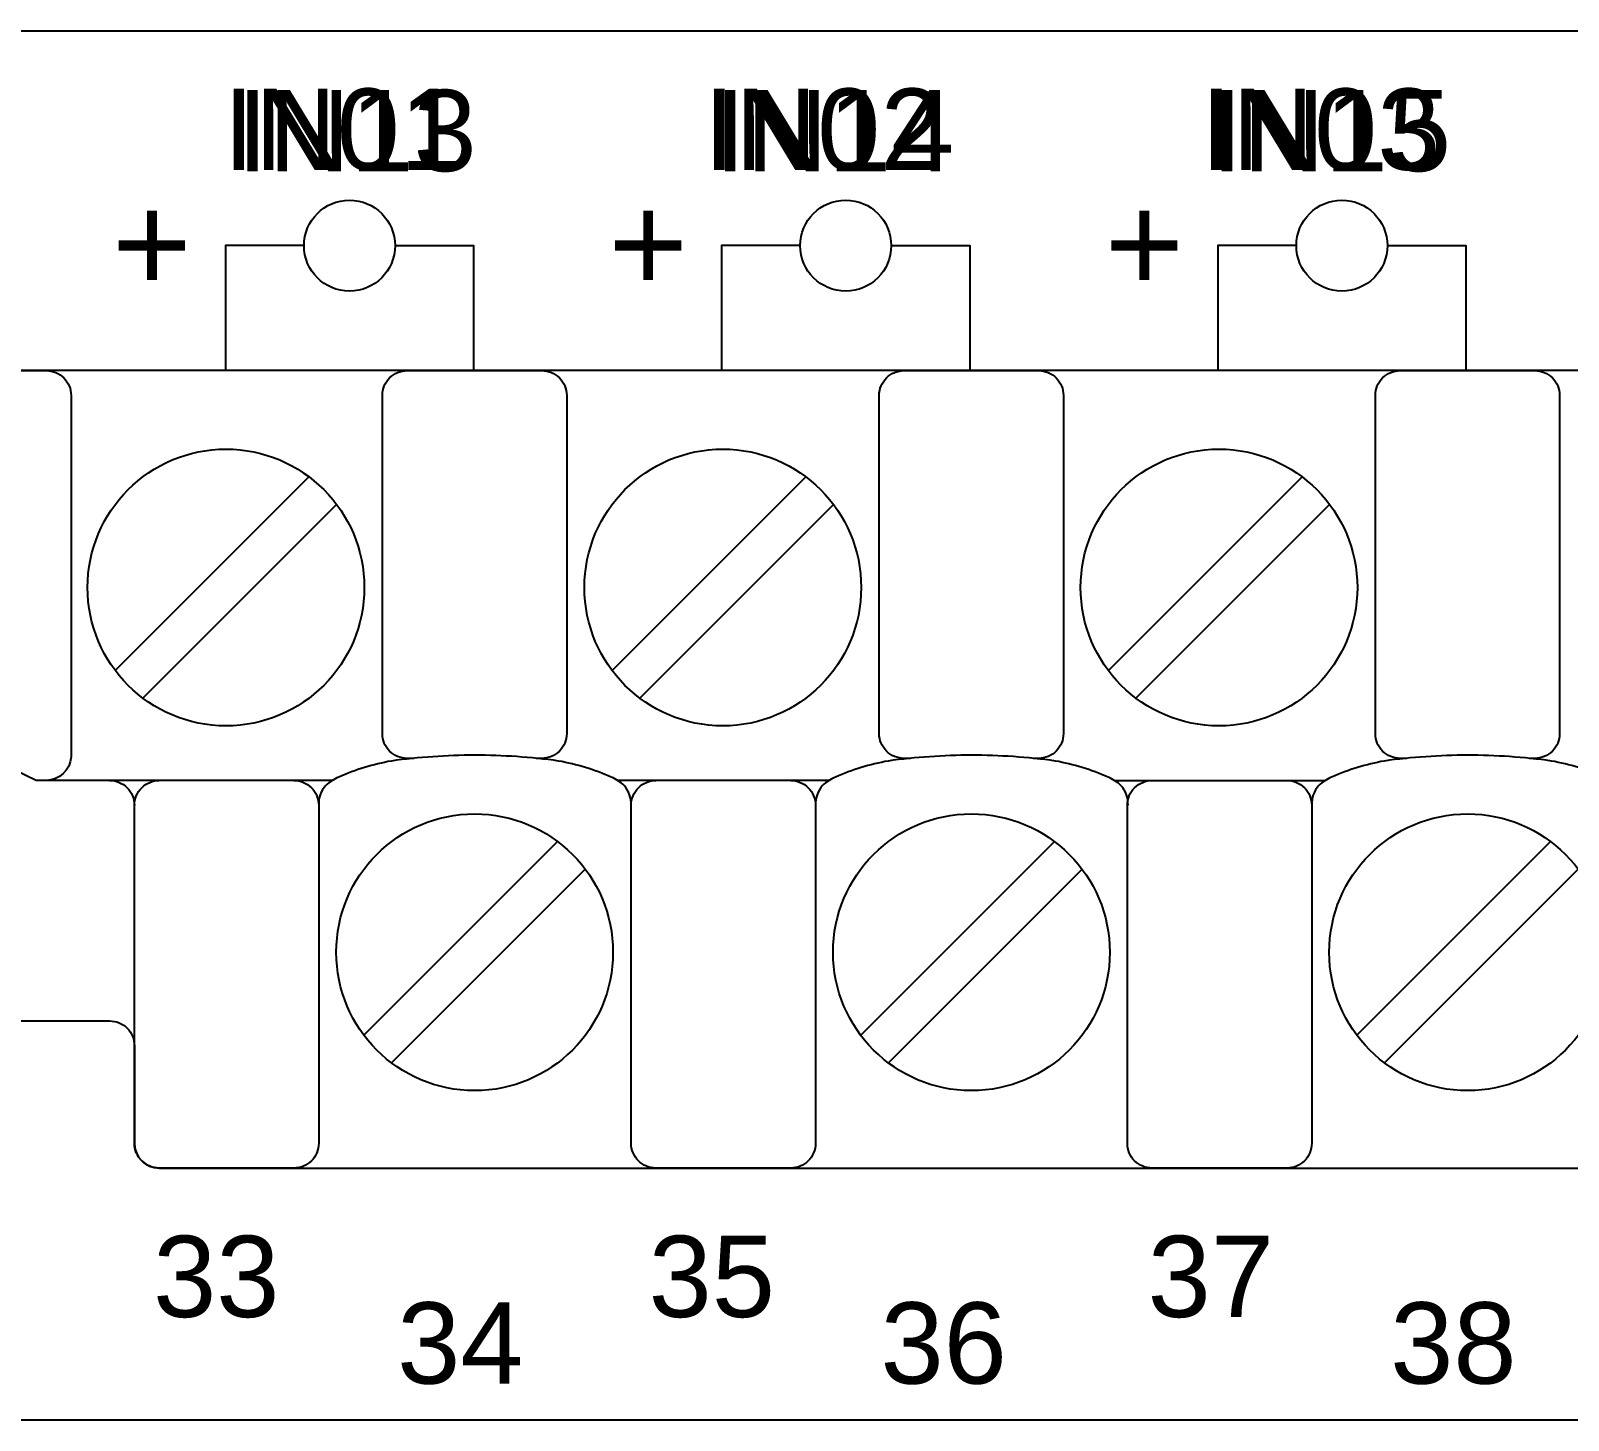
# Model space of a CAD drawing. Extents: x 1 to 47, y 1 to 35.
# Drawn here: x 38.3 to 40.159, y 14.394 to 16.074 of the extents above; entities that cross this region are included whole.
import ezdxf

# ---------------------------------------------------------------- set-up
doc = ezdxf.new("R2010")
doc.units = 0
doc.header["$MEASUREMENT"] = 0
for name, color, linetype in [('4_01__0__EMPTY', 7, 'CONTINUOUS'), ('4_02__1___8__INDEPENDENT_I', 7, 'CONTINUOUS'), ('4_03__2___8__OPTOISOLATED_', 7, 'CONTINUOUS'), ('4_04__4___24__OPTOISOLATED', 7, 'CONTINUOUS'), ('4_05__5___8__INDEPENDENT_I', 7, 'CONTINUOUS'), ('4_06__6___8__INDEPENDENT_I', 7, 'CONTINUOUS'), ('4_07__7___8__OPTOISOLATED_', 7, 'CONTINUOUS'), ('4_08__8___8__OPTOISOLATED_', 7, 'CONTINUOUS'), ('7_00______DWG_', 7, 'CONTINUOUS')]:
    doc.layers.add(name, color=color, linetype=linetype)
doc.styles.add('ARIAL', font='arial.ttf')

msp = doc.modelspace()

# ---------------------------------------------------------------- linework, layer by layer
at = {"layer": '4_01__0__EMPTY'}
msp.add_lwpolyline([(38.425, 14.7285, 0.414213), (38.455, 14.6985), (43.4368, 14.6985, 0.414214), (43.4668, 14.7285), (43.4668, 15.0415), (43.5577, 15.2863, 0.480048), (43.4127, 15.4845), (43.1785, 15.4845, -0.414214), (43.1485, 15.5145), (43.1485, 15.6326, 0.414212), (43.1185, 15.6626), (43.1185, 15.6627), (38.1374, 15.6627, 0.414215), (38.1074, 15.6327), (38.1075, 15.3198), (38.0166, 15.075, 0.47859), (38.1616, 14.8765), (38.395, 14.8765, -0.414214), (38.425, 14.8465)], format="xyb", close=True, dxfattribs=at)
at = {"layer": '4_02__1___8__INDEPENDENT_I'}
for points in [[(38.6301, 15.8138), (38.5351, 15.8138), (38.5351, 15.6627)], [(38.7401, 15.8138), (38.8351, 15.8138), (38.8351, 15.6627)], [(39.2301, 15.8138), (39.1351, 15.8138), (39.1351, 15.6627)], [(39.3401, 15.8138), (39.4351, 15.8138), (39.4351, 15.6627)], [(39.8301, 15.8138), (39.7351, 15.8138), (39.7351, 15.6627)], [(39.9401, 15.8138), (40.0351, 15.8138), (40.0351, 15.6627)], [(38.6361, 15.5343), (38.4019, 15.3001)], [(39.2369, 15.5343), (39.0027, 15.3001)], [(39.8369, 15.5343), (39.6027, 15.3001)], [(38.6695, 15.5009), (38.4353, 15.2667)], [(39.2703, 15.5009), (39.0361, 15.2667)], [(39.8703, 15.5009), (39.6361, 15.2667)], [(39.2651, 15.1672), (39.0092, 15.1672)], [(39.61, 15.1672), (39.8651, 15.1672)], [(38.9367, 15.0933), (38.7026, 14.8591)], [(39.5375, 15.0933), (39.3033, 14.8591)], [(40.1375, 15.0933), (39.9033, 14.8591)], [(38.9702, 15.0599), (38.736, 14.8257)], [(39.5709, 15.0599), (39.3367, 14.8257)], [(40.1709, 15.0599), (39.9368, 14.8257)]]:
    msp.add_lwpolyline(points, dxfattribs=at)
msp.add_lwpolyline([(38.425, 14.7285, 0.414213), (38.455, 14.6985), (43.4368, 14.6985, 0.414214), (43.4668, 14.7285), (43.4668, 15.0415), (43.5577, 15.2863, 0.480048), (43.4127, 15.4845), (43.1785, 15.4845, -0.414214), (43.1485, 15.5145), (43.1485, 15.6326, 0.414212), (43.1185, 15.6626), (43.1185, 15.6627), (38.1374, 15.6627, 0.414215), (38.1074, 15.6327), (38.1075, 15.3198), (38.0166, 15.075, 0.47859), (38.1616, 14.8765), (38.395, 14.8765, -0.414214), (38.425, 14.8465)], format="xyb", close=True, dxfattribs=at)
for points in [[(38.6643, 15.1672), (38.3062, 15.1672), (38.1203, 15.257, -0.241986), (38.1074, 15.2769), (38.1074, 15.6327, -0.422157), (38.1341, 15.6625), (38.3184, 15.6627, -0.414214), (38.3484, 15.6327), (38.3484, 15.1956, -0.390527), (38.3184, 15.1672)], [(38.7627, 15.1939), (38.7548, 15.1939, -0.414214), (38.7248, 15.2239), (38.7248, 15.6327, -0.414214), (38.7548, 15.6627), (38.9177, 15.6627, -0.414214), (38.9477, 15.6327), (38.9477, 15.2239, -0.414214), (38.9177, 15.1939), (38.9108, 15.1939)], [(39.3635, 15.1939), (39.3556, 15.1939, -0.414214), (39.3256, 15.2239), (39.3256, 15.6327, -0.414214), (39.3556, 15.6627), (39.5184, 15.6627, -0.414214), (39.5484, 15.6327), (39.5484, 15.2239, -0.414214), (39.5184, 15.1939), (39.5116, 15.1939)], [(39.9635, 15.1939), (39.9556, 15.1939, -0.414214), (39.9256, 15.2239), (39.9256, 15.6327, -0.414214), (39.9556, 15.6627), (40.1184, 15.6627, -0.414214), (40.1484, 15.6327), (40.1484, 15.2239, -0.414214), (40.1184, 15.1939), (40.1116, 15.1939)], [(39.0257, 15.1372, 0.191033), (39.0172, 15.1611, 0.081668), (39.0016, 15.1713, 0.0591), (38.9379, 15.1907, 0.034646), (38.8364, 15.1977, 0.03436), (38.7357, 15.1907, 0.0591), (38.672, 15.1713, 0.081668), (38.6563, 15.1611, 0.191033), (38.6478, 15.1372)], [(39.6265, 15.1372, 0.191033), (39.618, 15.1611, 0.081668), (39.6023, 15.1713, 0.0591), (39.5386, 15.1907, 0.034646), (39.4371, 15.1977, 0.03436), (39.3364, 15.1907, 0.0591), (39.2727, 15.1713, 0.081668), (39.2571, 15.1611, 0.191033), (39.2486, 15.1372)], [(40.2265, 15.1372, 0.191033), (40.218, 15.1611, 0.081668), (40.2024, 15.1713, 0.0591), (40.1386, 15.1907, 0.034646), (40.0371, 15.1977, 0.03436), (39.9364, 15.1907, 0.0591), (39.8727, 15.1713, 0.081668), (39.8571, 15.1611, 0.191033), (39.8486, 15.1372)], [(38.395, 15.1672, -0.414214), (38.425, 15.1372)], [(38.6178, 15.1672, -0.414214), (38.6478, 15.1372), (38.6478, 14.7285, -0.414214), (38.6178, 14.6985), (38.455, 14.6985, -0.414214), (38.425, 14.7285), (38.425, 15.1372, -0.414214), (38.455, 15.1672)], [(39.2186, 15.1672, -0.414214), (39.2486, 15.1372), (39.2486, 14.7285, -0.414214), (39.2186, 14.6985), (39.0557, 14.6985, -0.414214), (39.0257, 14.7285), (39.0257, 15.1372, -0.414214), (39.0557, 15.1672)], [(39.8186, 15.1672, -0.414214), (39.8486, 15.1372), (39.8486, 14.7285, -0.414214), (39.8186, 14.6985), (39.6557, 14.6985, -0.414214), (39.6257, 14.7285), (39.6257, 15.1372, -0.414214), (39.6557, 15.1672)]]:
    msp.add_lwpolyline(points, format="xyb", dxfattribs=at)
for centre, radius in [((38.6851, 15.8138), 0.055), ((39.2851, 15.8138), 0.055), ((39.8851, 15.8138), 0.055), ((38.5357, 15.4005), 0.1673), ((39.1365, 15.4005), 0.1673), ((39.7365, 15.4005), 0.1673), ((38.8364, 14.9595), 0.1673), ((39.4371, 14.9595), 0.1673), ((40.0371, 14.9595), 0.1673)]:
    msp.add_circle(centre, radius, dxfattribs=at)
at = {"layer": '4_03__2___8__OPTOISOLATED_'}
for points in [[(38.6301, 15.8138), (38.5351, 15.8138), (38.5351, 15.6627)], [(38.7401, 15.8138), (38.8351, 15.8138), (38.8351, 15.6627)], [(39.2301, 15.8138), (39.1351, 15.8138), (39.1351, 15.6627)], [(39.3401, 15.8138), (39.4351, 15.8138), (39.4351, 15.6627)], [(39.8301, 15.8138), (39.7351, 15.8138), (39.7351, 15.6627)], [(39.9401, 15.8138), (40.0351, 15.8138), (40.0351, 15.6627)], [(38.6361, 15.5343), (38.4019, 15.3001)], [(39.2369, 15.5343), (39.0027, 15.3001)], [(39.8369, 15.5343), (39.6027, 15.3001)], [(38.6695, 15.5009), (38.4353, 15.2667)], [(39.2703, 15.5009), (39.0361, 15.2667)], [(39.8703, 15.5009), (39.6361, 15.2667)], [(39.2651, 15.1672), (39.0092, 15.1672)], [(39.61, 15.1672), (39.8651, 15.1672)], [(38.9367, 15.0933), (38.7026, 14.8591)], [(39.5375, 15.0933), (39.3033, 14.8591)], [(40.1375, 15.0933), (39.9033, 14.8591)], [(38.9702, 15.0599), (38.736, 14.8257)], [(39.5709, 15.0599), (39.3367, 14.8257)], [(40.1709, 15.0599), (39.9368, 14.8257)]]:
    msp.add_lwpolyline(points, dxfattribs=at)
msp.add_lwpolyline([(38.425, 14.7285, 0.414213), (38.455, 14.6985), (43.4368, 14.6985, 0.414214), (43.4668, 14.7285), (43.4668, 15.0415), (43.5577, 15.2863, 0.480048), (43.4127, 15.4845), (43.1785, 15.4845, -0.414214), (43.1485, 15.5145), (43.1485, 15.6326, 0.414212), (43.1185, 15.6626), (43.1185, 15.6627), (38.1374, 15.6627, 0.414215), (38.1074, 15.6327), (38.1075, 15.3198), (38.0166, 15.075, 0.47859), (38.1616, 14.8765), (38.395, 14.8765, -0.414214), (38.425, 14.8465)], format="xyb", close=True, dxfattribs=at)
for points in [[(38.6643, 15.1672), (38.3062, 15.1672), (38.1203, 15.257, -0.241986), (38.1074, 15.2769), (38.1074, 15.6327, -0.422157), (38.1341, 15.6625), (38.3184, 15.6627, -0.414214), (38.3484, 15.6327), (38.3484, 15.1956, -0.390527), (38.3184, 15.1672)], [(38.7627, 15.1939), (38.7548, 15.1939, -0.414214), (38.7248, 15.2239), (38.7248, 15.6327, -0.414214), (38.7548, 15.6627), (38.9177, 15.6627, -0.414214), (38.9477, 15.6327), (38.9477, 15.2239, -0.414214), (38.9177, 15.1939), (38.9108, 15.1939)], [(39.3635, 15.1939), (39.3556, 15.1939, -0.414214), (39.3256, 15.2239), (39.3256, 15.6327, -0.414214), (39.3556, 15.6627), (39.5184, 15.6627, -0.414214), (39.5484, 15.6327), (39.5484, 15.2239, -0.414214), (39.5184, 15.1939), (39.5116, 15.1939)], [(39.9635, 15.1939), (39.9556, 15.1939, -0.414214), (39.9256, 15.2239), (39.9256, 15.6327, -0.414214), (39.9556, 15.6627), (40.1184, 15.6627, -0.414214), (40.1484, 15.6327), (40.1484, 15.2239, -0.414214), (40.1184, 15.1939), (40.1116, 15.1939)], [(39.0257, 15.1372, 0.191033), (39.0172, 15.1611, 0.081668), (39.0016, 15.1713, 0.0591), (38.9379, 15.1907, 0.034646), (38.8364, 15.1977, 0.03436), (38.7357, 15.1907, 0.0591), (38.672, 15.1713, 0.081668), (38.6563, 15.1611, 0.191033), (38.6478, 15.1372)], [(39.6265, 15.1372, 0.191033), (39.618, 15.1611, 0.081668), (39.6023, 15.1713, 0.0591), (39.5386, 15.1907, 0.034646), (39.4371, 15.1977, 0.03436), (39.3364, 15.1907, 0.0591), (39.2727, 15.1713, 0.081668), (39.2571, 15.1611, 0.191033), (39.2486, 15.1372)], [(40.2265, 15.1372, 0.191033), (40.218, 15.1611, 0.081668), (40.2024, 15.1713, 0.0591), (40.1386, 15.1907, 0.034646), (40.0371, 15.1977, 0.03436), (39.9364, 15.1907, 0.0591), (39.8727, 15.1713, 0.081668), (39.8571, 15.1611, 0.191033), (39.8486, 15.1372)], [(38.395, 15.1672, -0.414214), (38.425, 15.1372)], [(38.6178, 15.1672, -0.414214), (38.6478, 15.1372), (38.6478, 14.7285, -0.414214), (38.6178, 14.6985), (38.455, 14.6985, -0.414214), (38.425, 14.7285), (38.425, 15.1372, -0.414214), (38.455, 15.1672)], [(39.2186, 15.1672, -0.414214), (39.2486, 15.1372), (39.2486, 14.7285, -0.414214), (39.2186, 14.6985), (39.0557, 14.6985, -0.414214), (39.0257, 14.7285), (39.0257, 15.1372, -0.414214), (39.0557, 15.1672)], [(39.8186, 15.1672, -0.414214), (39.8486, 15.1372), (39.8486, 14.7285, -0.414214), (39.8186, 14.6985), (39.6557, 14.6985, -0.414214), (39.6257, 14.7285), (39.6257, 15.1372, -0.414214), (39.6557, 15.1672)]]:
    msp.add_lwpolyline(points, format="xyb", dxfattribs=at)
for centre, radius in [((38.6851, 15.8138), 0.055), ((39.2851, 15.8138), 0.055), ((39.8851, 15.8138), 0.055), ((38.5357, 15.4005), 0.1673), ((39.1365, 15.4005), 0.1673), ((39.7365, 15.4005), 0.1673), ((38.8364, 14.9595), 0.1673), ((39.4371, 14.9595), 0.1673), ((40.0371, 14.9595), 0.1673)]:
    msp.add_circle(centre, radius, dxfattribs=at)
at = {"layer": '4_04__4___24__OPTOISOLATED'}
for points in [[(38.6301, 15.8138), (38.5351, 15.8138), (38.5351, 15.6627)], [(38.7401, 15.8138), (38.8351, 15.8138), (38.8351, 15.6627)], [(39.2301, 15.8138), (39.1351, 15.8138), (39.1351, 15.6627)], [(39.3401, 15.8138), (39.4351, 15.8138), (39.4351, 15.6627)], [(39.8301, 15.8138), (39.7351, 15.8138), (39.7351, 15.6627)], [(39.9401, 15.8138), (40.0351, 15.8138), (40.0351, 15.6627)], [(38.6361, 15.5343), (38.4019, 15.3001)], [(39.2369, 15.5343), (39.0027, 15.3001)], [(39.8369, 15.5343), (39.6027, 15.3001)], [(38.6695, 15.5009), (38.4353, 15.2667)], [(39.2703, 15.5009), (39.0361, 15.2667)], [(39.8703, 15.5009), (39.6361, 15.2667)], [(39.2651, 15.1672), (39.0092, 15.1672)], [(39.61, 15.1672), (39.8651, 15.1672)], [(38.9367, 15.0933), (38.7026, 14.8591)], [(39.5375, 15.0933), (39.3033, 14.8591)], [(40.1375, 15.0933), (39.9033, 14.8591)], [(38.9702, 15.0599), (38.736, 14.8257)], [(39.5709, 15.0599), (39.3367, 14.8257)], [(40.1709, 15.0599), (39.9368, 14.8257)]]:
    msp.add_lwpolyline(points, dxfattribs=at)
msp.add_lwpolyline([(38.425, 14.7285, 0.414213), (38.455, 14.6985), (43.4368, 14.6985, 0.414214), (43.4668, 14.7285), (43.4668, 15.0415), (43.5577, 15.2863, 0.480048), (43.4127, 15.4845), (43.1785, 15.4845, -0.414214), (43.1485, 15.5145), (43.1485, 15.6326, 0.414212), (43.1185, 15.6626), (43.1185, 15.6627), (38.1374, 15.6627, 0.414215), (38.1074, 15.6327), (38.1075, 15.3198), (38.0166, 15.075, 0.47859), (38.1616, 14.8765), (38.395, 14.8765, -0.414214), (38.425, 14.8465)], format="xyb", close=True, dxfattribs=at)
for points in [[(38.6643, 15.1672), (38.3062, 15.1672), (38.1203, 15.257, -0.241986), (38.1074, 15.2769), (38.1074, 15.6327, -0.422157), (38.1341, 15.6625), (38.3184, 15.6627, -0.414214), (38.3484, 15.6327), (38.3484, 15.1956, -0.390527), (38.3184, 15.1672)], [(38.7627, 15.1939), (38.7548, 15.1939, -0.414214), (38.7248, 15.2239), (38.7248, 15.6327, -0.414214), (38.7548, 15.6627), (38.9177, 15.6627, -0.414214), (38.9477, 15.6327), (38.9477, 15.2239, -0.414214), (38.9177, 15.1939), (38.9108, 15.1939)], [(39.3635, 15.1939), (39.3556, 15.1939, -0.414214), (39.3256, 15.2239), (39.3256, 15.6327, -0.414214), (39.3556, 15.6627), (39.5184, 15.6627, -0.414214), (39.5484, 15.6327), (39.5484, 15.2239, -0.414214), (39.5184, 15.1939), (39.5116, 15.1939)], [(39.9635, 15.1939), (39.9556, 15.1939, -0.414214), (39.9256, 15.2239), (39.9256, 15.6327, -0.414214), (39.9556, 15.6627), (40.1184, 15.6627, -0.414214), (40.1484, 15.6327), (40.1484, 15.2239, -0.414214), (40.1184, 15.1939), (40.1116, 15.1939)], [(39.0257, 15.1372, 0.191033), (39.0172, 15.1611, 0.081668), (39.0016, 15.1713, 0.0591), (38.9379, 15.1907, 0.034646), (38.8364, 15.1977, 0.03436), (38.7357, 15.1907, 0.0591), (38.672, 15.1713, 0.081668), (38.6563, 15.1611, 0.191033), (38.6478, 15.1372)], [(39.6265, 15.1372, 0.191033), (39.618, 15.1611, 0.081668), (39.6023, 15.1713, 0.0591), (39.5386, 15.1907, 0.034646), (39.4371, 15.1977, 0.03436), (39.3364, 15.1907, 0.0591), (39.2727, 15.1713, 0.081668), (39.2571, 15.1611, 0.191033), (39.2486, 15.1372)], [(40.2265, 15.1372, 0.191033), (40.218, 15.1611, 0.081668), (40.2024, 15.1713, 0.0591), (40.1386, 15.1907, 0.034646), (40.0371, 15.1977, 0.03436), (39.9364, 15.1907, 0.0591), (39.8727, 15.1713, 0.081668), (39.8571, 15.1611, 0.191033), (39.8486, 15.1372)], [(38.395, 15.1672, -0.414214), (38.425, 15.1372)], [(38.6178, 15.1672, -0.414214), (38.6478, 15.1372), (38.6478, 14.7285, -0.414214), (38.6178, 14.6985), (38.455, 14.6985, -0.414214), (38.425, 14.7285), (38.425, 15.1372, -0.414214), (38.455, 15.1672)], [(39.2186, 15.1672, -0.414214), (39.2486, 15.1372), (39.2486, 14.7285, -0.414214), (39.2186, 14.6985), (39.0557, 14.6985, -0.414214), (39.0257, 14.7285), (39.0257, 15.1372, -0.414214), (39.0557, 15.1672)], [(39.8186, 15.1672, -0.414214), (39.8486, 15.1372), (39.8486, 14.7285, -0.414214), (39.8186, 14.6985), (39.6557, 14.6985, -0.414214), (39.6257, 14.7285), (39.6257, 15.1372, -0.414214), (39.6557, 15.1672)]]:
    msp.add_lwpolyline(points, format="xyb", dxfattribs=at)
for centre, radius in [((38.6851, 15.8138), 0.055), ((39.2851, 15.8138), 0.055), ((39.8851, 15.8138), 0.055), ((38.5357, 15.4005), 0.1673), ((39.1365, 15.4005), 0.1673), ((39.7365, 15.4005), 0.1673), ((38.8364, 14.9595), 0.1673), ((39.4371, 14.9595), 0.1673), ((40.0371, 14.9595), 0.1673)]:
    msp.add_circle(centre, radius, dxfattribs=at)
at = {"layer": '4_05__5___8__INDEPENDENT_I'}
for points in [[(38.6301, 15.8138), (38.5351, 15.8138), (38.5351, 15.6627)], [(38.7401, 15.8138), (38.8351, 15.8138), (38.8351, 15.6627)], [(39.2301, 15.8138), (39.1351, 15.8138), (39.1351, 15.6627)], [(39.3401, 15.8138), (39.4351, 15.8138), (39.4351, 15.6627)], [(39.8301, 15.8138), (39.7351, 15.8138), (39.7351, 15.6627)], [(39.9401, 15.8138), (40.0351, 15.8138), (40.0351, 15.6627)], [(38.6361, 15.5343), (38.4019, 15.3001)], [(39.2369, 15.5343), (39.0027, 15.3001)], [(39.8369, 15.5343), (39.6027, 15.3001)], [(38.6695, 15.5009), (38.4353, 15.2667)], [(39.2703, 15.5009), (39.0361, 15.2667)], [(39.8703, 15.5009), (39.6361, 15.2667)], [(39.2651, 15.1672), (39.0092, 15.1672)], [(39.61, 15.1672), (39.8651, 15.1672)], [(38.9367, 15.0933), (38.7026, 14.8591)], [(39.5375, 15.0933), (39.3033, 14.8591)], [(40.1375, 15.0933), (39.9033, 14.8591)], [(38.9702, 15.0599), (38.736, 14.8257)], [(39.5709, 15.0599), (39.3367, 14.8257)], [(40.1709, 15.0599), (39.9368, 14.8257)]]:
    msp.add_lwpolyline(points, dxfattribs=at)
msp.add_lwpolyline([(38.425, 14.7285, 0.414213), (38.455, 14.6985), (43.4368, 14.6985, 0.414214), (43.4668, 14.7285), (43.4668, 15.0415), (43.5577, 15.2863, 0.480048), (43.4127, 15.4845), (43.1785, 15.4845, -0.414214), (43.1485, 15.5145), (43.1485, 15.6326, 0.414212), (43.1185, 15.6626), (43.1185, 15.6627), (38.1374, 15.6627, 0.414215), (38.1074, 15.6327), (38.1075, 15.3198), (38.0166, 15.075, 0.47859), (38.1616, 14.8765), (38.395, 14.8765, -0.414214), (38.425, 14.8465)], format="xyb", close=True, dxfattribs=at)
for points in [[(38.6643, 15.1672), (38.3062, 15.1672), (38.1203, 15.257, -0.241986), (38.1074, 15.2769), (38.1074, 15.6327, -0.422157), (38.1341, 15.6625), (38.3184, 15.6627, -0.414214), (38.3484, 15.6327), (38.3484, 15.1956, -0.390527), (38.3184, 15.1672)], [(38.7627, 15.1939), (38.7548, 15.1939, -0.414214), (38.7248, 15.2239), (38.7248, 15.6327, -0.414214), (38.7548, 15.6627), (38.9177, 15.6627, -0.414214), (38.9477, 15.6327), (38.9477, 15.2239, -0.414214), (38.9177, 15.1939), (38.9108, 15.1939)], [(39.3635, 15.1939), (39.3556, 15.1939, -0.414214), (39.3256, 15.2239), (39.3256, 15.6327, -0.414214), (39.3556, 15.6627), (39.5184, 15.6627, -0.414214), (39.5484, 15.6327), (39.5484, 15.2239, -0.414214), (39.5184, 15.1939), (39.5116, 15.1939)], [(39.9635, 15.1939), (39.9556, 15.1939, -0.414214), (39.9256, 15.2239), (39.9256, 15.6327, -0.414214), (39.9556, 15.6627), (40.1184, 15.6627, -0.414214), (40.1484, 15.6327), (40.1484, 15.2239, -0.414214), (40.1184, 15.1939), (40.1116, 15.1939)], [(39.0257, 15.1372, 0.191033), (39.0172, 15.1611, 0.081668), (39.0016, 15.1713, 0.0591), (38.9379, 15.1907, 0.034646), (38.8364, 15.1977, 0.03436), (38.7357, 15.1907, 0.0591), (38.672, 15.1713, 0.081668), (38.6563, 15.1611, 0.191033), (38.6478, 15.1372)], [(39.6265, 15.1372, 0.191033), (39.618, 15.1611, 0.081668), (39.6023, 15.1713, 0.0591), (39.5386, 15.1907, 0.034646), (39.4371, 15.1977, 0.03436), (39.3364, 15.1907, 0.0591), (39.2727, 15.1713, 0.081668), (39.2571, 15.1611, 0.191033), (39.2486, 15.1372)], [(40.2265, 15.1372, 0.191033), (40.218, 15.1611, 0.081668), (40.2024, 15.1713, 0.0591), (40.1386, 15.1907, 0.034646), (40.0371, 15.1977, 0.03436), (39.9364, 15.1907, 0.0591), (39.8727, 15.1713, 0.081668), (39.8571, 15.1611, 0.191033), (39.8486, 15.1372)], [(38.395, 15.1672, -0.414214), (38.425, 15.1372)], [(38.6178, 15.1672, -0.414214), (38.6478, 15.1372), (38.6478, 14.7285, -0.414214), (38.6178, 14.6985), (38.455, 14.6985, -0.414214), (38.425, 14.7285), (38.425, 15.1372, -0.414214), (38.455, 15.1672)], [(39.2186, 15.1672, -0.414214), (39.2486, 15.1372), (39.2486, 14.7285, -0.414214), (39.2186, 14.6985), (39.0557, 14.6985, -0.414214), (39.0257, 14.7285), (39.0257, 15.1372, -0.414214), (39.0557, 15.1672)], [(39.8186, 15.1672, -0.414214), (39.8486, 15.1372), (39.8486, 14.7285, -0.414214), (39.8186, 14.6985), (39.6557, 14.6985, -0.414214), (39.6257, 14.7285), (39.6257, 15.1372, -0.414214), (39.6557, 15.1672)]]:
    msp.add_lwpolyline(points, format="xyb", dxfattribs=at)
for centre, radius in [((38.6851, 15.8138), 0.055), ((39.2851, 15.8138), 0.055), ((39.8851, 15.8138), 0.055), ((38.5357, 15.4005), 0.1673), ((39.1365, 15.4005), 0.1673), ((39.7365, 15.4005), 0.1673), ((38.8364, 14.9595), 0.1673), ((39.4371, 14.9595), 0.1673), ((40.0371, 14.9595), 0.1673)]:
    msp.add_circle(centre, radius, dxfattribs=at)
at = {"layer": '4_06__6___8__INDEPENDENT_I'}
for points in [[(38.6301, 15.8138), (38.5351, 15.8138), (38.5351, 15.6627)], [(38.7401, 15.8138), (38.8351, 15.8138), (38.8351, 15.6627)], [(39.2301, 15.8138), (39.1351, 15.8138), (39.1351, 15.6627)], [(39.3401, 15.8138), (39.4351, 15.8138), (39.4351, 15.6627)], [(39.8301, 15.8138), (39.7351, 15.8138), (39.7351, 15.6627)], [(39.9401, 15.8138), (40.0351, 15.8138), (40.0351, 15.6627)], [(38.6361, 15.5343), (38.4019, 15.3001)], [(39.2369, 15.5343), (39.0027, 15.3001)], [(39.8369, 15.5343), (39.6027, 15.3001)], [(38.6695, 15.5009), (38.4353, 15.2667)], [(39.2703, 15.5009), (39.0361, 15.2667)], [(39.8703, 15.5009), (39.6361, 15.2667)], [(39.2651, 15.1672), (39.0092, 15.1672)], [(39.61, 15.1672), (39.8651, 15.1672)], [(38.9367, 15.0933), (38.7026, 14.8591)], [(39.5375, 15.0933), (39.3033, 14.8591)], [(40.1375, 15.0933), (39.9033, 14.8591)], [(38.9702, 15.0599), (38.736, 14.8257)], [(39.5709, 15.0599), (39.3367, 14.8257)], [(40.1709, 15.0599), (39.9368, 14.8257)]]:
    msp.add_lwpolyline(points, dxfattribs=at)
msp.add_lwpolyline([(38.425, 14.7285, 0.414213), (38.455, 14.6985), (43.4368, 14.6985, 0.414214), (43.4668, 14.7285), (43.4668, 15.0415), (43.5577, 15.2863, 0.480048), (43.4127, 15.4845), (43.1785, 15.4845, -0.414214), (43.1485, 15.5145), (43.1485, 15.6326, 0.414212), (43.1185, 15.6626), (43.1185, 15.6627), (38.1374, 15.6627, 0.414215), (38.1074, 15.6327), (38.1075, 15.3198), (38.0166, 15.075, 0.47859), (38.1616, 14.8765), (38.395, 14.8765, -0.414214), (38.425, 14.8465)], format="xyb", close=True, dxfattribs=at)
for points in [[(38.6643, 15.1672), (38.3062, 15.1672), (38.1203, 15.257, -0.241986), (38.1074, 15.2769), (38.1074, 15.6327, -0.422157), (38.1341, 15.6625), (38.3184, 15.6627, -0.414214), (38.3484, 15.6327), (38.3484, 15.1956, -0.390527), (38.3184, 15.1672)], [(38.7627, 15.1939), (38.7548, 15.1939, -0.414214), (38.7248, 15.2239), (38.7248, 15.6327, -0.414214), (38.7548, 15.6627), (38.9177, 15.6627, -0.414214), (38.9477, 15.6327), (38.9477, 15.2239, -0.414214), (38.9177, 15.1939), (38.9108, 15.1939)], [(39.3635, 15.1939), (39.3556, 15.1939, -0.414214), (39.3256, 15.2239), (39.3256, 15.6327, -0.414214), (39.3556, 15.6627), (39.5184, 15.6627, -0.414214), (39.5484, 15.6327), (39.5484, 15.2239, -0.414214), (39.5184, 15.1939), (39.5116, 15.1939)], [(39.9635, 15.1939), (39.9556, 15.1939, -0.414214), (39.9256, 15.2239), (39.9256, 15.6327, -0.414214), (39.9556, 15.6627), (40.1184, 15.6627, -0.414214), (40.1484, 15.6327), (40.1484, 15.2239, -0.414214), (40.1184, 15.1939), (40.1116, 15.1939)], [(39.0257, 15.1372, 0.191033), (39.0172, 15.1611, 0.081668), (39.0016, 15.1713, 0.0591), (38.9379, 15.1907, 0.034646), (38.8364, 15.1977, 0.03436), (38.7357, 15.1907, 0.0591), (38.672, 15.1713, 0.081668), (38.6563, 15.1611, 0.191033), (38.6478, 15.1372)], [(39.6265, 15.1372, 0.191033), (39.618, 15.1611, 0.081668), (39.6023, 15.1713, 0.0591), (39.5386, 15.1907, 0.034646), (39.4371, 15.1977, 0.03436), (39.3364, 15.1907, 0.0591), (39.2727, 15.1713, 0.081668), (39.2571, 15.1611, 0.191033), (39.2486, 15.1372)], [(40.2265, 15.1372, 0.191033), (40.218, 15.1611, 0.081668), (40.2024, 15.1713, 0.0591), (40.1386, 15.1907, 0.034646), (40.0371, 15.1977, 0.03436), (39.9364, 15.1907, 0.0591), (39.8727, 15.1713, 0.081668), (39.8571, 15.1611, 0.191033), (39.8486, 15.1372)], [(38.395, 15.1672, -0.414214), (38.425, 15.1372)], [(38.6178, 15.1672, -0.414214), (38.6478, 15.1372), (38.6478, 14.7285, -0.414214), (38.6178, 14.6985), (38.455, 14.6985, -0.414214), (38.425, 14.7285), (38.425, 15.1372, -0.414214), (38.455, 15.1672)], [(39.2186, 15.1672, -0.414214), (39.2486, 15.1372), (39.2486, 14.7285, -0.414214), (39.2186, 14.6985), (39.0557, 14.6985, -0.414214), (39.0257, 14.7285), (39.0257, 15.1372, -0.414214), (39.0557, 15.1672)], [(39.8186, 15.1672, -0.414214), (39.8486, 15.1372), (39.8486, 14.7285, -0.414214), (39.8186, 14.6985), (39.6557, 14.6985, -0.414214), (39.6257, 14.7285), (39.6257, 15.1372, -0.414214), (39.6557, 15.1672)]]:
    msp.add_lwpolyline(points, format="xyb", dxfattribs=at)
for centre, radius in [((38.6851, 15.8138), 0.055), ((39.2851, 15.8138), 0.055), ((39.8851, 15.8138), 0.055), ((38.5357, 15.4005), 0.1673), ((39.1365, 15.4005), 0.1673), ((39.7365, 15.4005), 0.1673), ((38.8364, 14.9595), 0.1673), ((39.4371, 14.9595), 0.1673), ((40.0371, 14.9595), 0.1673)]:
    msp.add_circle(centre, radius, dxfattribs=at)
at = {"layer": '4_07__7___8__OPTOISOLATED_'}
for points in [[(38.6301, 15.8138), (38.5351, 15.8138), (38.5351, 15.6627)], [(38.7401, 15.8138), (38.8351, 15.8138), (38.8351, 15.6627)], [(39.2301, 15.8138), (39.1351, 15.8138), (39.1351, 15.6627)], [(39.3401, 15.8138), (39.4351, 15.8138), (39.4351, 15.6627)], [(39.8301, 15.8138), (39.7351, 15.8138), (39.7351, 15.6627)], [(39.9401, 15.8138), (40.0351, 15.8138), (40.0351, 15.6627)], [(38.6361, 15.5343), (38.4019, 15.3001)], [(39.2369, 15.5343), (39.0027, 15.3001)], [(39.8369, 15.5343), (39.6027, 15.3001)], [(38.6695, 15.5009), (38.4353, 15.2667)], [(39.2703, 15.5009), (39.0361, 15.2667)], [(39.8703, 15.5009), (39.6361, 15.2667)], [(39.2651, 15.1672), (39.0092, 15.1672)], [(39.61, 15.1672), (39.8651, 15.1672)], [(38.9367, 15.0933), (38.7026, 14.8591)], [(39.5375, 15.0933), (39.3033, 14.8591)], [(40.1375, 15.0933), (39.9033, 14.8591)], [(38.9702, 15.0599), (38.736, 14.8257)], [(39.5709, 15.0599), (39.3367, 14.8257)], [(40.1709, 15.0599), (39.9368, 14.8257)]]:
    msp.add_lwpolyline(points, dxfattribs=at)
msp.add_lwpolyline([(38.425, 14.7285, 0.414213), (38.455, 14.6985), (43.4368, 14.6985, 0.414214), (43.4668, 14.7285), (43.4668, 15.0415), (43.5577, 15.2863, 0.480048), (43.4127, 15.4845), (43.1785, 15.4845, -0.414214), (43.1485, 15.5145), (43.1485, 15.6326, 0.414212), (43.1185, 15.6626), (43.1185, 15.6627), (38.1374, 15.6627, 0.414215), (38.1074, 15.6327), (38.1075, 15.3198), (38.0166, 15.075, 0.47859), (38.1616, 14.8765), (38.395, 14.8765, -0.414214), (38.425, 14.8465)], format="xyb", close=True, dxfattribs=at)
for points in [[(38.6643, 15.1672), (38.3062, 15.1672), (38.1203, 15.257, -0.241986), (38.1074, 15.2769), (38.1074, 15.6327, -0.422157), (38.1341, 15.6625), (38.3184, 15.6627, -0.414214), (38.3484, 15.6327), (38.3484, 15.1956, -0.390527), (38.3184, 15.1672)], [(38.7627, 15.1939), (38.7548, 15.1939, -0.414214), (38.7248, 15.2239), (38.7248, 15.6327, -0.414214), (38.7548, 15.6627), (38.9177, 15.6627, -0.414214), (38.9477, 15.6327), (38.9477, 15.2239, -0.414214), (38.9177, 15.1939), (38.9108, 15.1939)], [(39.3635, 15.1939), (39.3556, 15.1939, -0.414214), (39.3256, 15.2239), (39.3256, 15.6327, -0.414214), (39.3556, 15.6627), (39.5184, 15.6627, -0.414214), (39.5484, 15.6327), (39.5484, 15.2239, -0.414214), (39.5184, 15.1939), (39.5116, 15.1939)], [(39.9635, 15.1939), (39.9556, 15.1939, -0.414214), (39.9256, 15.2239), (39.9256, 15.6327, -0.414214), (39.9556, 15.6627), (40.1184, 15.6627, -0.414214), (40.1484, 15.6327), (40.1484, 15.2239, -0.414214), (40.1184, 15.1939), (40.1116, 15.1939)], [(39.0257, 15.1372, 0.191033), (39.0172, 15.1611, 0.081668), (39.0016, 15.1713, 0.0591), (38.9379, 15.1907, 0.034646), (38.8364, 15.1977, 0.03436), (38.7357, 15.1907, 0.0591), (38.672, 15.1713, 0.081668), (38.6563, 15.1611, 0.191033), (38.6478, 15.1372)], [(39.6265, 15.1372, 0.191033), (39.618, 15.1611, 0.081668), (39.6023, 15.1713, 0.0591), (39.5386, 15.1907, 0.034646), (39.4371, 15.1977, 0.03436), (39.3364, 15.1907, 0.0591), (39.2727, 15.1713, 0.081668), (39.2571, 15.1611, 0.191033), (39.2486, 15.1372)], [(40.2265, 15.1372, 0.191033), (40.218, 15.1611, 0.081668), (40.2024, 15.1713, 0.0591), (40.1386, 15.1907, 0.034646), (40.0371, 15.1977, 0.03436), (39.9364, 15.1907, 0.0591), (39.8727, 15.1713, 0.081668), (39.8571, 15.1611, 0.191033), (39.8486, 15.1372)], [(38.395, 15.1672, -0.414214), (38.425, 15.1372)], [(38.6178, 15.1672, -0.414214), (38.6478, 15.1372), (38.6478, 14.7285, -0.414214), (38.6178, 14.6985), (38.455, 14.6985, -0.414214), (38.425, 14.7285), (38.425, 15.1372, -0.414214), (38.455, 15.1672)], [(39.2186, 15.1672, -0.414214), (39.2486, 15.1372), (39.2486, 14.7285, -0.414214), (39.2186, 14.6985), (39.0557, 14.6985, -0.414214), (39.0257, 14.7285), (39.0257, 15.1372, -0.414214), (39.0557, 15.1672)], [(39.8186, 15.1672, -0.414214), (39.8486, 15.1372), (39.8486, 14.7285, -0.414214), (39.8186, 14.6985), (39.6557, 14.6985, -0.414214), (39.6257, 14.7285), (39.6257, 15.1372, -0.414214), (39.6557, 15.1672)]]:
    msp.add_lwpolyline(points, format="xyb", dxfattribs=at)
for centre, radius in [((38.6851, 15.8138), 0.055), ((39.2851, 15.8138), 0.055), ((39.8851, 15.8138), 0.055), ((38.5357, 15.4005), 0.1673), ((39.1365, 15.4005), 0.1673), ((39.7365, 15.4005), 0.1673), ((38.8364, 14.9595), 0.1673), ((39.4371, 14.9595), 0.1673), ((40.0371, 14.9595), 0.1673)]:
    msp.add_circle(centre, radius, dxfattribs=at)
at = {"layer": '4_08__8___8__OPTOISOLATED_'}
for points in [[(38.6301, 15.8138), (38.5351, 15.8138), (38.5351, 15.6627)], [(38.7401, 15.8138), (38.8351, 15.8138), (38.8351, 15.6627)], [(39.2301, 15.8138), (39.1351, 15.8138), (39.1351, 15.6627)], [(39.3401, 15.8138), (39.4351, 15.8138), (39.4351, 15.6627)], [(39.8301, 15.8138), (39.7351, 15.8138), (39.7351, 15.6627)], [(39.9401, 15.8138), (40.0351, 15.8138), (40.0351, 15.6627)], [(38.6361, 15.5343), (38.4019, 15.3001)], [(39.2369, 15.5343), (39.0027, 15.3001)], [(39.8369, 15.5343), (39.6027, 15.3001)], [(38.6695, 15.5009), (38.4353, 15.2667)], [(39.2703, 15.5009), (39.0361, 15.2667)], [(39.8703, 15.5009), (39.6361, 15.2667)], [(39.2651, 15.1672), (39.0092, 15.1672)], [(39.61, 15.1672), (39.8651, 15.1672)], [(38.9367, 15.0933), (38.7026, 14.8591)], [(39.5375, 15.0933), (39.3033, 14.8591)], [(40.1375, 15.0933), (39.9033, 14.8591)], [(38.9702, 15.0599), (38.736, 14.8257)], [(39.5709, 15.0599), (39.3367, 14.8257)], [(40.1709, 15.0599), (39.9368, 14.8257)]]:
    msp.add_lwpolyline(points, dxfattribs=at)
msp.add_lwpolyline([(38.425, 14.7285, 0.414213), (38.455, 14.6985), (43.4368, 14.6985, 0.414214), (43.4668, 14.7285), (43.4668, 15.0415), (43.5577, 15.2863, 0.480048), (43.4127, 15.4845), (43.1785, 15.4845, -0.414214), (43.1485, 15.5145), (43.1485, 15.6326, 0.414212), (43.1185, 15.6626), (43.1185, 15.6627), (38.1374, 15.6627, 0.414215), (38.1074, 15.6327), (38.1075, 15.3198), (38.0166, 15.075, 0.47859), (38.1616, 14.8765), (38.395, 14.8765, -0.414214), (38.425, 14.8465)], format="xyb", close=True, dxfattribs=at)
for points in [[(38.6643, 15.1672), (38.3062, 15.1672), (38.1203, 15.257, -0.241986), (38.1074, 15.2769), (38.1074, 15.6327, -0.422157), (38.1341, 15.6625), (38.3184, 15.6627, -0.414214), (38.3484, 15.6327), (38.3484, 15.1956, -0.390527), (38.3184, 15.1672)], [(38.7627, 15.1939), (38.7548, 15.1939, -0.414214), (38.7248, 15.2239), (38.7248, 15.6327, -0.414214), (38.7548, 15.6627), (38.9177, 15.6627, -0.414214), (38.9477, 15.6327), (38.9477, 15.2239, -0.414214), (38.9177, 15.1939), (38.9108, 15.1939)], [(39.3635, 15.1939), (39.3556, 15.1939, -0.414214), (39.3256, 15.2239), (39.3256, 15.6327, -0.414214), (39.3556, 15.6627), (39.5184, 15.6627, -0.414214), (39.5484, 15.6327), (39.5484, 15.2239, -0.414214), (39.5184, 15.1939), (39.5116, 15.1939)], [(39.9635, 15.1939), (39.9556, 15.1939, -0.414214), (39.9256, 15.2239), (39.9256, 15.6327, -0.414214), (39.9556, 15.6627), (40.1184, 15.6627, -0.414214), (40.1484, 15.6327), (40.1484, 15.2239, -0.414214), (40.1184, 15.1939), (40.1116, 15.1939)], [(39.0257, 15.1372, 0.191033), (39.0172, 15.1611, 0.081668), (39.0016, 15.1713, 0.0591), (38.9379, 15.1907, 0.034646), (38.8364, 15.1977, 0.03436), (38.7357, 15.1907, 0.0591), (38.672, 15.1713, 0.081668), (38.6563, 15.1611, 0.191033), (38.6478, 15.1372)], [(39.6265, 15.1372, 0.191033), (39.618, 15.1611, 0.081668), (39.6023, 15.1713, 0.0591), (39.5386, 15.1907, 0.034646), (39.4371, 15.1977, 0.03436), (39.3364, 15.1907, 0.0591), (39.2727, 15.1713, 0.081668), (39.2571, 15.1611, 0.191033), (39.2486, 15.1372)], [(40.2265, 15.1372, 0.191033), (40.218, 15.1611, 0.081668), (40.2024, 15.1713, 0.0591), (40.1386, 15.1907, 0.034646), (40.0371, 15.1977, 0.03436), (39.9364, 15.1907, 0.0591), (39.8727, 15.1713, 0.081668), (39.8571, 15.1611, 0.191033), (39.8486, 15.1372)], [(38.395, 15.1672, -0.414214), (38.425, 15.1372)], [(38.6178, 15.1672, -0.414214), (38.6478, 15.1372), (38.6478, 14.7285, -0.414214), (38.6178, 14.6985), (38.455, 14.6985, -0.414214), (38.425, 14.7285), (38.425, 15.1372, -0.414214), (38.455, 15.1672)], [(39.2186, 15.1672, -0.414214), (39.2486, 15.1372), (39.2486, 14.7285, -0.414214), (39.2186, 14.6985), (39.0557, 14.6985, -0.414214), (39.0257, 14.7285), (39.0257, 15.1372, -0.414214), (39.0557, 15.1672)], [(39.8186, 15.1672, -0.414214), (39.8486, 15.1372), (39.8486, 14.7285, -0.414214), (39.8186, 14.6985), (39.6557, 14.6985, -0.414214), (39.6257, 14.7285), (39.6257, 15.1372, -0.414214), (39.6557, 15.1672)]]:
    msp.add_lwpolyline(points, format="xyb", dxfattribs=at)
for centre, radius in [((38.6851, 15.8138), 0.055), ((39.2851, 15.8138), 0.055), ((39.8851, 15.8138), 0.055), ((38.5357, 15.4005), 0.1673), ((39.1365, 15.4005), 0.1673), ((39.7365, 15.4005), 0.1673), ((38.8364, 14.9595), 0.1673), ((39.4371, 14.9595), 0.1673), ((40.0371, 14.9595), 0.1673)]:
    msp.add_circle(centre, radius, dxfattribs=at)
at = {"layer": '7_00______DWG_'}
msp.add_lwpolyline([(26.9562, 16.0736), (43.6165, 16.0736, -0.468367), (43.6664, 16.0136), (43.6664, 14.4437, -0.414132), (43.6165, 14.3937), (26.9562, 14.3937, -0.414214), (26.9062, 14.4437), (26.9062, 16.0236, -0.414287)], format="xyb", close=True, dxfattribs=at)

# ---------------------------------------------------------------- texts
at = {"layer": '4_02__1___8__INDEPENDENT_I', "style": 'ARIAL'}
for s, height, p in [('IN01', 0.09833, (38.5322, 15.9054)), ('IN02', 0.09833, (39.1132, 15.9054)), ('IN03', 0.09833, (39.7141, 15.9054)), ('+', 0.118, (38.3981, 15.757)), ('+', 0.118, (38.9981, 15.757)), ('+', 0.118, (39.5981, 15.757))]:
    msp.add_text(s, height=height, dxfattribs=at).set_placement(p)
at = {"layer": '4_03__2___8__OPTOISOLATED_', "style": 'ARIAL'}
for s, p in [('IN01', (38.5322, 15.9054)), ('IN02', (39.1132, 15.9054)), ('IN03', (39.7141, 15.9054))]:
    msp.add_text(s, height=0.09833, dxfattribs=at).set_placement(p)
at = {"layer": '4_04__4___24__OPTOISOLATED', "style": 'ARIAL'}
for s, p in [('IN13', (38.5487, 15.9038)), ('IN14', (39.1263, 15.9038)), ('IN15', (39.7271, 15.9038))]:
    msp.add_text(s, height=0.09833, dxfattribs=at).set_placement(p)
at = {"layer": '4_05__5___8__INDEPENDENT_I', "style": 'ARIAL'}
for s, height, p in [('IN01', 0.09833, (38.5322, 15.9054)), ('IN02', 0.09833, (39.1132, 15.9054)), ('IN03', 0.09833, (39.7141, 15.9054)), ('+', 0.118, (38.3981, 15.757)), ('+', 0.118, (38.9981, 15.757)), ('+', 0.118, (39.5981, 15.757))]:
    msp.add_text(s, height=height, dxfattribs=at).set_placement(p)
at = {"layer": '4_06__6___8__INDEPENDENT_I', "style": 'ARIAL'}
for s, height, p in [('IN01', 0.09833, (38.5322, 15.9054)), ('IN02', 0.09833, (39.1132, 15.9054)), ('IN03', 0.09833, (39.7141, 15.9054)), ('+', 0.118, (38.3981, 15.757)), ('+', 0.118, (38.9981, 15.757)), ('+', 0.118, (39.5981, 15.757))]:
    msp.add_text(s, height=height, dxfattribs=at).set_placement(p)
at = {"layer": '4_07__7___8__OPTOISOLATED_', "style": 'ARIAL'}
for s, p in [('IN01', (38.5322, 15.9054)), ('IN02', (39.1132, 15.9054)), ('IN03', (39.7141, 15.9054))]:
    msp.add_text(s, height=0.09833, dxfattribs=at).set_placement(p)
at = {"layer": '4_08__8___8__OPTOISOLATED_', "style": 'ARIAL'}
for s, p in [('IN01', (38.5322, 15.9054)), ('IN02', (39.1132, 15.9054)), ('IN03', (39.7141, 15.9054))]:
    msp.add_text(s, height=0.09833, dxfattribs=at).set_placement(p)
at = {"layer": '7_00______DWG_', "style": 'ARIAL'}
for s, p in [('33', (38.4476, 14.5184)), ('35', (39.0468, 14.5184)), ('37', (39.6502, 14.5184)), ('34', (38.7427, 14.4379)), ('36', (39.3272, 14.4379)), ('38', (39.9435, 14.4379))]:
    msp.add_text(s, height=0.09833, dxfattribs=at).set_placement(p)

doc.saveas('drawing.dxf')
